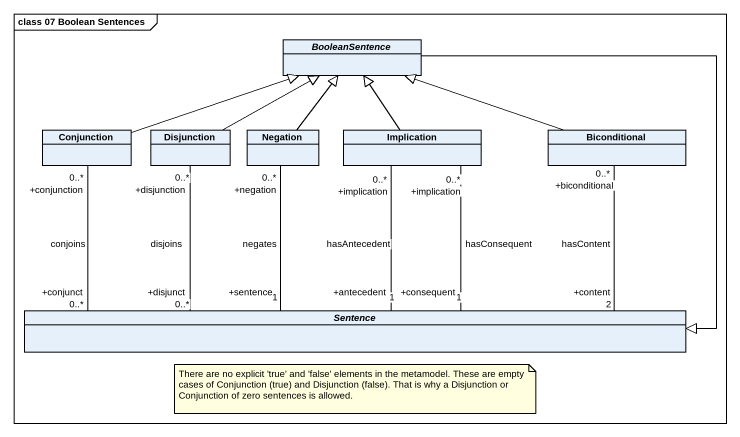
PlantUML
@startuml
mainframe class 07 Boolean Sentences
hide circle
hide empty members
abstract class BooleanSentence
class Conjunction
class Disjunction
class Negation
class Implication
class Biconditional
abstract class Sentence
BooleanSentence --|> Sentence
Conjunction -right-|> BooleanSentence
Conjunction "+conjunction\n0..*" -- "+conjunct\n0..*" Sentence : conjoins
Disjunction -right-|> BooleanSentence
Disjunction "+disjunction\n0..*" -- "+disjunct\n0..*" Sentence : disjoins
Negation -up-|> BooleanSentence
Negation "+negation\n0..*" -- "+sentence\n1" Sentence : negates
Implication -up-|> BooleanSentence
Implication "+implication\n0..*" -- "+antecedent\n1" Sentence : hasAntecedent
Implication "+implication\n0..*" -- "+consequent\n1" Sentence : hasConsequent
Biconditional -left-|> BooleanSentence
Biconditional "+biconditional\n0..*" -- "+content\n2" Sentence : hasContent
note as N1
  There are no explicit 'true' and 'false' elements in the metamodel. These are empty cases of Conjunction (true) and Disjunction (false). That is why a Disjunction or Conjunction of zero sentences is allowed.
end note
@enduml
